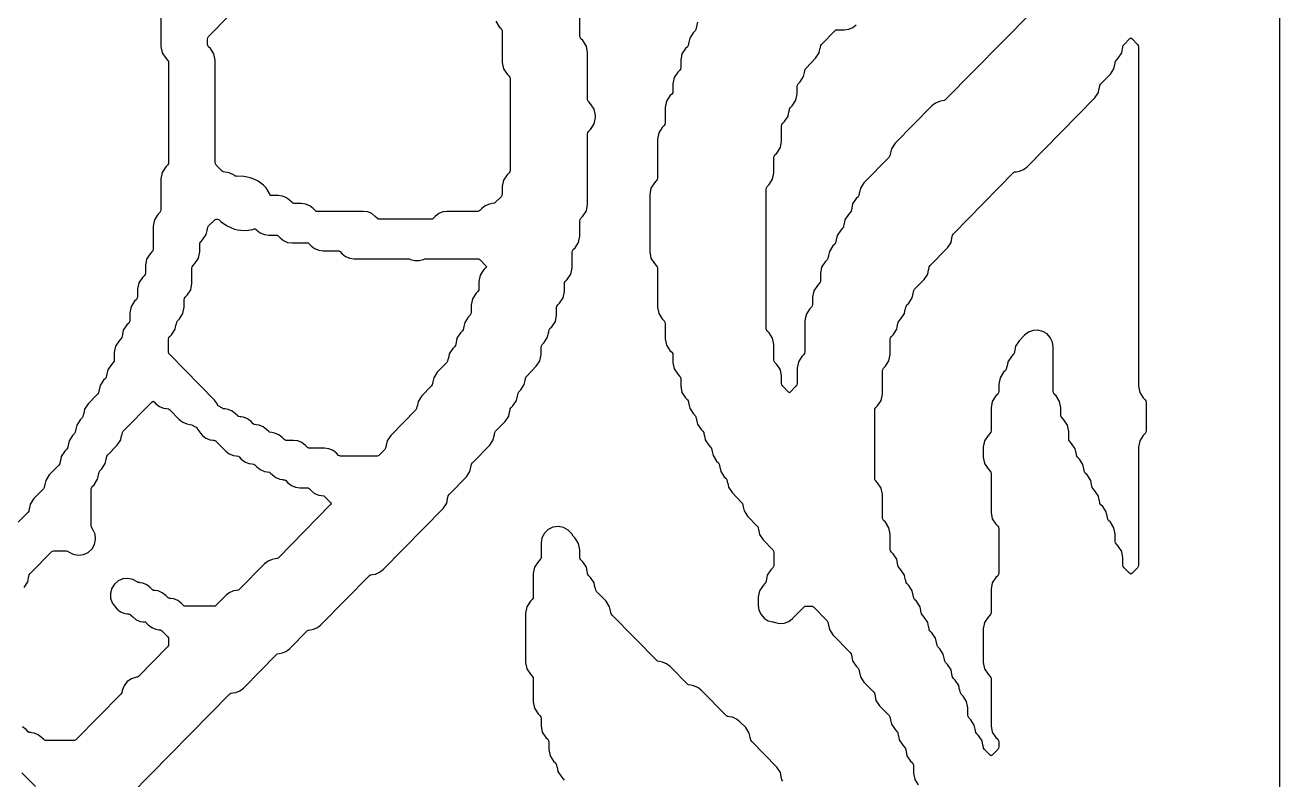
# Model space of a CAD drawing. Header units: millimetres. Extents: x 10 to 410, y 18 to 283.
# Drawn here: x 173.71 to 211.27, y 206.53 to 229.12 of the extents above; entities that cross this region are included whole.
import ezdxf

# ---------------------------------------------------------------- set-up
doc = ezdxf.new("R2010")
doc.units = ezdxf.units.MM
doc.layers.add('CUT', color=1, linetype='Continuous')

msp = doc.modelspace()

# ---------------------------------------------------------------- linework, layer by layer
at = {"layer": 'CUT'}
for points in [[(190.134, 157), (198.134, 157), (198.134, 160), (211.2679, 160), (211.2679, 280), (198.134, 280), (198.134, 283), (190.134, 283), (190.134, 280), (169.134, 280), (169.134, 283), (161.134, 283), (161.134, 280), (148, 280), (148, 160), (161.134, 160), (161.134, 157), (169.134, 157), (169.134, 160), (190.134, 160)], [(200.158, 220.7992), (200.2642, 220.9604), (200.2888, 221.0856), (200.292, 221.085), (200.3103, 221.1778), (200.3355, 221.2162), (200.6224, 221.5081), (200.7286, 221.6692), (200.7532, 221.7944), (200.7564, 221.7938), (200.7747, 221.8867), (200.8, 221.925), (201.3191, 222.4533), (201.4253, 222.6144), (201.4499, 222.7396), (201.4531, 222.739), (201.4714, 222.8318), (201.4966, 222.8702), (203.297, 224.7021), (203.322, 224.7216), (203.3862, 224.7301), (203.386, 224.7315), (203.4736, 224.7432), (203.5953, 224.7942), (203.6994, 224.8753), (205.7312, 226.9427), (205.8374, 227.1038), (205.862, 227.229), (205.8652, 227.2284), (205.8835, 227.3213), (205.9088, 227.3596), (206.1957, 227.6516), (206.3018, 227.8127), (206.3265, 227.9379), (206.3297, 227.9373), (206.3479, 228.0301), (206.3732, 228.0685), (206.4279, 228.1241), (206.5341, 228.2853), (206.5587, 228.4105), (206.5619, 228.4098), (206.5802, 228.5027), (206.6054, 228.5411), (206.7756, 228.7142), (206.8035, 228.7348), (206.8314, 228.7142), (207.0016, 228.5411), (207.0269, 228.5027), (207.0357, 228.4576), (207.0357, 218.3143), (207.073, 218.1249), (207.1791, 217.9638), (207.2338, 217.9081), (207.2591, 217.8698), (207.2679, 217.8247), (207.2679, 216.977), (207.2591, 216.9319), (207.2338, 216.8935), (207.1791, 216.8379), (207.073, 216.6767), (207.0357, 216.4874), (207.0357, 212.9601), (207.0269, 212.915), (207.0016, 212.8767), (206.8314, 212.7035), (206.8035, 212.6829), (206.7756, 212.7035), (206.6054, 212.8767), (206.5802, 212.915), (206.5713, 212.9601), (206.5713, 213.1794), (206.5341, 213.3687), (206.4279, 213.5299), (206.3732, 213.5855), (206.3479, 213.6239), (206.3391, 213.669), (206.3391, 213.8883), (206.3018, 214.0776), (206.1957, 214.2387), (206.141, 214.2944), (206.1157, 214.3327), (206.0975, 214.4256), (206.0942, 214.425), (206.0696, 214.5502), (205.9635, 214.7113), (205.9088, 214.767), (205.8835, 214.8053), (205.8652, 214.8982), (205.862, 214.8975), (205.8374, 215.0227), (205.7312, 215.1839), (205.6766, 215.2395), (205.6513, 215.2779), (205.633, 215.3707), (205.6298, 215.3701), (205.6052, 215.4953), (205.499, 215.6565), (205.4443, 215.7121), (205.4191, 215.7505), (205.4008, 215.8433), (205.3976, 215.8427), (205.373, 215.9679), (205.2668, 216.129), (205.2121, 216.1847), (205.1868, 216.223), (205.1686, 216.3159), (205.1654, 216.3153), (205.1408, 216.4405), (205.0346, 216.6016), (204.9799, 216.6573), (204.9546, 216.6956), (204.9458, 216.7407), (204.9458, 216.96), (204.9085, 217.1493), (204.8024, 217.3105), (204.7477, 217.3661), (204.7224, 217.4045), (204.7135, 217.4495), (204.7135, 217.6688), (204.6763, 217.8582), (204.5702, 218.0193), (204.5155, 218.075), (204.4902, 218.1133), (204.4813, 218.1584), (204.4813, 219.4868), (204.4596, 219.6324), (204.3965, 219.7655), (204.2973, 219.8743), (204.1707, 219.9495), (204.0276, 219.9846), (203.8806, 219.9765), (203.7423, 219.9259), (203.6247, 219.8372), (203.4636, 219.6733), (203.3575, 219.5122), (203.3328, 219.387), (203.3296, 219.3876), (203.3114, 219.2948), (203.2861, 219.2564), (203.2314, 219.2008), (203.1253, 219.0396), (203.1006, 218.9144), (203.0974, 218.915), (203.0792, 218.8222), (203.0539, 218.7838), (202.9992, 218.7282), (202.893, 218.567), (202.8558, 218.3777), (202.8558, 218.1584), (202.8469, 218.1133), (202.8217, 218.075), (202.767, 218.0193), (202.6608, 217.8582), (202.6236, 217.6688), (202.6236, 216.977), (202.6147, 216.9319), (202.5894, 216.8935), (202.5348, 216.8379), (202.4286, 216.6767), (202.3914, 216.4874), (202.3914, 216.1877), (202.4286, 215.9984), (202.5348, 215.8372), (202.5894, 215.7816), (202.6147, 215.7432), (202.6236, 215.6981), (202.6236, 214.5337), (202.6608, 214.3443), (202.767, 214.1832), (202.8217, 214.1276), (202.8469, 214.0892), (202.8558, 214.0441), (202.8558, 212.7238), (202.8469, 212.6787), (202.8217, 212.6404), (202.767, 212.5847), (202.6608, 212.4236), (202.6236, 212.2343), (202.6236, 211.5424), (202.6147, 211.4973), (202.5894, 211.4589), (202.5348, 211.4033), (202.4286, 211.2422), (202.3914, 211.0528), (202.3914, 210.0442), (202.4286, 209.8549), (202.5348, 209.6938), (202.5894, 209.6381), (202.6147, 209.5997), (202.6236, 209.5547), (202.6236, 208.1539), (202.6608, 207.9646), (202.767, 207.8035), (202.8217, 207.7478), (202.8469, 207.7095), (202.8558, 207.6644), (202.8558, 207.5255), (202.8469, 207.4804), (202.8217, 207.4421), (202.6515, 207.2689), (202.6236, 207.2483), (202.5957, 207.2689), (202.4255, 207.4421), (202.4002, 207.4804), (202.382, 207.5733), (202.3788, 207.5726), (202.3541, 207.6978), (202.248, 207.859), (202.1933, 207.9146), (202.168, 207.953), (202.1498, 208.0458), (202.1465, 208.0452), (202.1219, 208.1704), (202.0158, 208.3316), (201.9611, 208.3872), (201.9358, 208.4256), (201.9269, 208.4706), (201.9269, 208.6899), (201.8897, 208.8793), (201.7835, 209.0404), (201.7288, 209.0961), (201.7036, 209.1344), (201.6853, 209.2273), (201.6821, 209.2266), (201.6575, 209.3519), (201.5513, 209.513), (201.4966, 209.5686), (201.4714, 209.607), (201.4531, 209.6999), (201.4499, 209.6992), (201.4253, 209.8244), (201.3191, 209.9856), (201.2644, 210.0412), (201.2391, 210.0796), (201.2209, 210.1724), (201.2177, 210.1718), (201.193, 210.297), (201.0869, 210.4581), (201.0322, 210.5138), (201.0069, 210.5521), (200.9887, 210.645), (200.9854, 210.6444), (200.9608, 210.7696), (200.8547, 210.9307), (200.8, 210.9864), (200.7747, 211.0247), (200.7564, 211.1176), (200.7532, 211.1169), (200.7286, 211.2422), (200.6224, 211.4033), (200.5678, 211.4589), (200.5425, 211.4973), (200.5242, 211.5902), (200.521, 211.5895), (200.4964, 211.7147), (200.3902, 211.8759), (200.3355, 211.9315), (200.3103, 211.9699), (200.292, 212.0627), (200.2888, 212.0621), (200.2642, 212.1873), (200.158, 212.3484), (200.1033, 212.4041), (200.078, 212.4424), (200.0598, 212.5353), (200.0566, 212.5347), (200.0319, 212.6599), (199.9258, 212.821), (199.8711, 212.8767), (199.8458, 212.915), (199.8276, 213.0079), (199.8244, 213.0072), (199.7997, 213.1324), (199.6936, 213.2936), (199.6389, 213.3492), (199.6136, 213.3876), (199.6047, 213.4327), (199.6047, 213.8883), (199.5675, 214.0776), (199.4614, 214.2387), (199.4067, 214.2944), (199.3814, 214.3327), (199.3725, 214.3778), (199.3725, 215.0697), (199.3353, 215.259), (199.2291, 215.4202), (199.1744, 215.4758), (199.1492, 215.5142), (199.1403, 215.5592), (199.1403, 217.5884), (199.1492, 217.6335), (199.1744, 217.6719), (199.2291, 217.7275), (199.3353, 217.8887), (199.3725, 218.078), (199.3725, 218.7699), (199.3814, 218.8149), (199.4067, 218.8533), (199.4614, 218.909), (199.5675, 219.0701), (199.6047, 219.2594), (199.6047, 219.715), (199.6136, 219.7601), (199.6389, 219.7984), (199.6936, 219.8541), (199.7997, 220.0152), (199.8244, 220.1404), (199.8276, 220.1398), (199.8458, 220.2327), (199.8711, 220.271), (199.9258, 220.3267), (200.0319, 220.4878), (200.0566, 220.613), (200.0598, 220.6124), (200.078, 220.7052), (200.1033, 220.7436)], [(178.2034, 220.0152), (178.2281, 220.1404), (178.2313, 220.1398), (178.2495, 220.2327), (178.2748, 220.271), (178.3295, 220.3267), (178.4356, 220.4878), (178.4729, 220.6771), (178.4729, 220.8964), (178.4817, 220.9415), (178.507, 220.9799), (178.5617, 221.0355), (178.6679, 221.1967), (178.7051, 221.386), (178.7051, 221.8416), (178.714, 221.8867), (178.7392, 221.925), (178.7939, 221.9807), (178.9001, 222.1418), (178.9373, 222.3312), (178.9373, 222.5505), (178.9462, 222.5955), (178.9715, 222.6339), (179.0261, 222.6895), (179.1323, 222.8507), (179.1569, 222.9759), (179.1601, 222.9752), (179.1784, 223.0681), (179.2037, 223.1065), (179.3785, 223.2844), (179.4035, 223.3038), (179.4349, 223.308), (179.4755, 223.308), (179.5081, 223.3035), (179.5335, 223.2825), (179.5802, 223.2316), (179.7375, 223.1163), (179.8857, 223.0473), (179.9782, 223.0148), (180.0711, 222.9921), (180.1682, 222.9783), (180.3315, 222.9712), (180.5243, 223.001), (180.5703, 223.0177), (180.6027, 223.0245), (180.629, 223.0044), (180.6481, 222.985), (180.7522, 222.9039), (180.8739, 222.8529), (181.0047, 222.8354), (181.2264, 222.8354), (181.2578, 222.8313), (181.2827, 222.8118), (181.3448, 222.7487), (181.4489, 222.6676), (181.5706, 222.6166), (181.7014, 222.5992), (182.1813, 222.5992), (182.2116, 222.5755), (182.2736, 222.5124), (182.3777, 222.4313), (182.4994, 222.3803), (182.6302, 222.3629), (183.0841, 222.3629), (183.1155, 222.3587), (183.1405, 222.3392), (183.2025, 222.2761), (183.3066, 222.195), (183.4283, 222.144), (183.5591, 222.1266), (185.1741, 222.1266), (185.2061, 222.1223), (185.2461, 222.1055), (185.3735, 222.071), (185.5054, 222.071), (185.6328, 222.1055), (185.6728, 222.1223), (185.7048, 222.1266), (187.264, 222.1266), (187.2954, 222.1224), (187.3204, 222.1029), (187.5021, 221.918), (187.522, 221.8903), (187.5021, 221.8625), (187.4406, 221.7999), (187.3344, 221.6388), (187.2972, 221.4494), (187.2972, 221.2301), (187.2883, 221.1851), (187.263, 221.1467), (187.2083, 221.091), (187.1022, 220.9299), (187.065, 220.7406), (187.065, 220.5213), (187.0561, 220.4762), (187.0308, 220.4378), (186.9761, 220.3822), (186.87, 220.2211), (186.8454, 220.0958), (186.8421, 220.0965), (186.8239, 220.0036), (186.7986, 219.9653), (186.7439, 219.9096), (186.6378, 219.7485), (186.6131, 219.6233), (186.6099, 219.6239), (186.5917, 219.5311), (186.5664, 219.4927), (186.5117, 219.437), (186.4055, 219.2759), (186.3809, 219.1507), (186.3777, 219.1513), (186.3594, 219.0585), (186.3342, 219.0201), (186.0473, 218.7282), (185.9411, 218.567), (185.9165, 218.4418), (185.9133, 218.4425), (185.895, 218.3496), (185.8697, 218.3113), (185.5828, 218.0193), (185.4767, 217.8582), (185.452, 217.733), (185.4488, 217.7336), (185.4306, 217.6408), (185.4053, 217.6024), (184.6539, 216.8379), (184.5478, 216.6767), (184.5232, 216.5515), (184.52, 216.5522), (184.5017, 216.4593), (184.4764, 216.421), (184.3016, 216.243), (184.2766, 216.2236), (184.2452, 216.2194), (183.1504, 216.2194), (183.119, 216.2236), (183.094, 216.243), (183.032, 216.3062), (182.9279, 216.3873), (182.8062, 216.4383), (182.6754, 216.4557), (182.2215, 216.4557), (182.1901, 216.4599), (182.1651, 216.4793), (182.1031, 216.5425), (181.999, 216.6235), (181.8773, 216.6746), (181.7465, 216.692), (181.5249, 216.692), (181.4935, 216.6962), (181.4685, 216.7156), (181.4065, 216.7787), (181.3024, 216.8598), (181.1807, 216.9109), (181.0931, 216.9225), (181.0933, 216.9239), (181.029, 216.9324), (181.0041, 216.9519), (180.942, 217.015), (180.8379, 217.0961), (180.7162, 217.1471), (180.6286, 217.1588), (180.6288, 217.1602), (180.5646, 217.1687), (180.5396, 217.1882), (180.4776, 217.2513), (180.3735, 217.3324), (180.2518, 217.3834), (180.1642, 217.3951), (180.1644, 217.3965), (180.1002, 217.405), (180.0865, 217.4157), (180.0792, 217.4197), (180.0775, 217.4221), (180.0131, 217.4876), (179.909, 217.5687), (179.7873, 217.6197), (179.6998, 217.6314), (179.7, 217.6328), (179.6822, 217.6351), (179.6734, 217.6349), (179.6565, 217.6371), (179.6411, 217.6371), (179.622, 217.652), (179.4913, 217.7253), (179.4844, 217.7268), (179.4687, 217.7732), (179.3809, 217.8947), (178.0426, 219.2564), (178.0173, 219.2948), (178.0084, 219.3398), (178.0084, 219.715), (178.0173, 219.7601), (178.0426, 219.7984), (178.0973, 219.8541)]]:
    msp.add_lwpolyline(points, close=True, dxfattribs=at)
for points in [[(204.6794, 230.3619), (201.2535, 226.876), (201.2285, 226.8565), (201.1643, 226.8479), (201.1645, 226.8466), (201.0769, 226.8349), (200.9552, 226.7839), (200.8511, 226.7028), (199.7481, 225.5805), (199.642, 225.4194), (199.6174, 225.2942), (199.6141, 225.2948), (199.5959, 225.2019), (199.5706, 225.1636), (198.8193, 224.3991), (198.7131, 224.2379), (198.6885, 224.1127), (198.6853, 224.1134), (198.667, 224.0205), (198.6417, 223.9821), (198.587, 223.9265), (198.4809, 223.7654), (198.4563, 223.6402), (198.4531, 223.6408), (198.4348, 223.5479), (198.4095, 223.5096), (198.3548, 223.4539), (198.2487, 223.2928), (198.224, 223.1676), (198.2208, 223.1682), (198.2026, 223.0754), (198.1773, 223.037), (198.1226, 222.9813), (198.0165, 222.8202), (197.9918, 222.695), (197.9886, 222.6956), (197.9704, 222.6028), (197.9451, 222.5644), (197.8904, 222.5088), (197.7842, 222.3476), (197.7596, 222.2224), (197.7564, 222.2231), (197.7381, 222.1302), (197.7129, 222.0919), (197.6582, 222.0362), (197.552, 221.8751), (197.5148, 221.6857), (197.5148, 221.4664), (197.5059, 221.4213), (197.4806, 221.383), (197.426, 221.3273), (197.3198, 221.1662), (197.2826, 220.9769), (197.2826, 220.7576), (197.2737, 220.7125), (197.2484, 220.6741), (197.1937, 220.6185), (197.0876, 220.4573), (197.0503, 220.268), (197.0503, 219.3398), (197.0415, 219.2948), (197.0162, 219.2564), (196.9615, 219.2008), (196.8554, 219.0396), (196.8181, 218.8503), (196.8181, 218.3947), (196.8093, 218.3496), (196.784, 218.3113), (196.6138, 218.1381), (196.5859, 218.1175), (196.558, 218.1381), (196.3878, 218.3113), (196.3626, 218.3496), (196.3537, 218.3947), (196.3537, 218.614), (196.3165, 218.8033), (196.2103, 218.9645), (196.1556, 219.0201), (196.1303, 219.0585), (196.1215, 219.1036), (196.1215, 219.5591), (196.0842, 219.7485), (195.9781, 219.9096), (195.9234, 219.9653), (195.8981, 220.0036), (195.8893, 220.0487), (195.8893, 224.2045), (195.8981, 224.2495), (195.9234, 224.2879), (195.9781, 224.3435), (196.0842, 224.5047), (196.1215, 224.694), (196.1215, 225.1496), (196.1303, 225.1947), (196.1556, 225.233), (196.2103, 225.2887), (196.3165, 225.4498), (196.3537, 225.6392), (196.3537, 226.0948), (196.3626, 226.1398), (196.3878, 226.1782), (196.4425, 226.2338), (196.5487, 226.395), (196.5733, 226.5202), (196.5765, 226.5196), (196.5948, 226.6124), (196.62, 226.6508), (196.6747, 226.7064), (196.7809, 226.8676), (196.8181, 227.0569), (196.8181, 227.2762), (196.827, 227.3213), (196.8523, 227.3596), (196.907, 227.4153), (197.0131, 227.5764), (197.0377, 227.7016), (197.0409, 227.701), (197.0592, 227.7938), (197.0845, 227.8322), (197.3714, 228.1241), (197.4775, 228.2853), (197.5022, 228.4105), (197.5054, 228.4098), (197.5236, 228.5027), (197.5489, 228.5411), (197.956, 228.9553), (197.981, 228.9747), (198.0124, 228.9789), (198.234, 228.9789), (198.3648, 228.9963), (198.4865, 229.0473), (198.5906, 229.1284)], [(176.8815, 206.0938), (179.843, 209.1072), (179.8679, 209.1266), (179.9322, 209.1352), (179.932, 209.1366), (180.0196, 209.1482), (180.1413, 209.1992), (180.2454, 209.2803), (181.2363, 210.2886), (181.2613, 210.3081), (181.3255, 210.3166), (181.3253, 210.318), (181.4129, 210.3296), (181.5346, 210.3807), (181.6387, 210.4618), (182.1651, 210.9975), (182.1901, 211.0169), (182.2544, 211.0255), (182.2542, 211.0269), (182.3417, 211.0385), (182.4634, 211.0895), (182.5675, 211.1706), (184.0229, 212.6515), (184.0479, 212.6709), (184.1121, 212.6795), (184.1119, 212.6809), (184.1995, 212.6925), (184.3212, 212.7435), (184.4253, 212.8246), (186.2249, 214.6558), (186.3311, 214.8169), (186.3557, 214.9421), (186.3589, 214.9415), (186.3772, 215.0343), (186.4024, 215.0727), (186.9216, 215.6009), (187.0277, 215.7621), (187.0523, 215.8873), (187.0556, 215.8866), (187.0738, 215.9795), (187.0991, 216.0179), (187.6182, 216.5461), (187.7244, 216.7072), (187.749, 216.8324), (187.7522, 216.8318), (187.7705, 216.9246), (187.7957, 216.963), (188.0827, 217.2549), (188.1888, 217.4161), (188.2134, 217.5413), (188.2167, 217.5407), (188.2349, 217.6335), (188.2602, 217.6719), (188.3149, 217.7275), (188.421, 217.8887), (188.4457, 218.0139), (188.4489, 218.0132), (188.4671, 218.1061), (188.4924, 218.1444), (188.5471, 218.2001), (188.6533, 218.3612), (188.6779, 218.4864), (188.6811, 218.4858), (188.6994, 218.5787), (188.7246, 218.617), (189.0115, 218.909), (189.1177, 219.0701), (189.1549, 219.2594), (189.1549, 219.4787), (189.1638, 219.5238), (189.1891, 219.5622), (189.2438, 219.6178), (189.3499, 219.7789), (189.3745, 219.9042), (189.3777, 219.9035), (189.396, 219.9964), (189.4213, 220.0347), (189.476, 220.0904), (189.5821, 220.2515), (189.6194, 220.4409), (189.6194, 220.6602), (189.6282, 220.7052), (189.6535, 220.7436), (189.7082, 220.7992), (189.8143, 220.9604), (189.8516, 221.1497), (189.8516, 221.369), (189.8604, 221.4141), (189.8857, 221.4525), (189.9404, 221.5081), (190.0466, 221.6692), (190.0838, 221.8586), (190.0838, 222.3142), (190.0927, 222.3592), (190.1179, 222.3976), (190.1726, 222.4533), (190.2788, 222.6144), (190.316, 222.8037), (190.316, 223.2593), (190.3249, 223.3044), (190.3501, 223.3427), (190.4048, 223.3984), (190.511, 223.5595), (190.5482, 223.7489), (190.5482, 225.8585), (190.5571, 225.9035), (190.5824, 225.9419), (190.6371, 225.9976), (190.7432, 226.1587), (190.7805, 226.348), (190.7805, 226.4115), (190.7432, 226.6008), (190.6371, 226.7619), (190.5824, 226.8176), (190.5571, 226.8559), (190.5482, 226.901), (190.5482, 228.3018), (190.511, 228.4911), (190.4048, 228.6522), (190.3501, 228.7079), (190.3249, 228.7462), (190.316, 228.7913), (190.316, 229.4832)], [(177.7762, 229.4028), (177.7762, 228.4746), (177.8135, 228.2853), (177.9196, 228.1241), (177.9743, 228.0685), (177.9996, 228.0301), (178.0084, 227.9851), (178.0084, 225.0107), (177.9996, 224.9657), (177.9743, 224.9273), (177.9196, 224.8716), (177.8135, 224.7105), (177.7762, 224.5212), (177.7762, 223.593), (177.7674, 223.5479), (177.7421, 223.5096), (177.6874, 223.4539), (177.5812, 223.2928), (177.544, 223.1034), (177.544, 222.4116), (177.5351, 222.3665), (177.5099, 222.3281), (177.4552, 222.2725), (177.349, 222.1113), (177.3118, 221.922), (177.3118, 221.7027), (177.3029, 221.6576), (177.2777, 221.6193), (177.223, 221.5636), (177.1168, 221.4025), (177.0796, 221.2132), (177.0796, 220.9938), (177.0707, 220.9488), (177.0454, 220.9104), (176.9907, 220.8548), (176.8846, 220.6936), (176.8474, 220.5043), (176.8474, 220.285), (176.8385, 220.2399), (176.8132, 220.2016), (176.7585, 220.1459), (176.6524, 219.9848), (176.6277, 219.8596), (176.6245, 219.8602), (176.6063, 219.7673), (176.581, 219.729), (176.5263, 219.6733), (176.4202, 219.5122), (176.3829, 219.3229), (176.3829, 219.1036), (176.3741, 219.0585), (176.3488, 219.0201), (176.2941, 218.9645), (176.1879, 218.8033), (176.1633, 218.6781), (176.1601, 218.6788), (176.1418, 218.5859), (176.1166, 218.5475), (176.0619, 218.4919), (175.9557, 218.3308), (175.9311, 218.2056), (175.9279, 218.2062), (175.9096, 218.1133), (175.8843, 218.075), (175.5974, 217.783), (175.4913, 217.6219), (175.4667, 217.4967), (175.4634, 217.4973), (175.4452, 217.4045), (175.4199, 217.3661), (175.3652, 217.3105), (175.2591, 217.1493), (175.2344, 217.0241), (175.2312, 217.0248), (175.213, 216.9319), (175.1877, 216.8935), (175.133, 216.8379), (175.0268, 216.6767), (175.0022, 216.5515), (174.999, 216.5522), (174.9807, 216.4593), (174.9555, 216.421), (174.9008, 216.3653), (174.7946, 216.2042), (174.77, 216.079), (174.7668, 216.0796), (174.7485, 215.9867), (174.7233, 215.9484), (174.4363, 215.6565), (174.3302, 215.4953), (174.3056, 215.3701), (174.3024, 215.3707), (174.2841, 215.2779), (174.2588, 215.2395), (173.9719, 214.9476), (173.8658, 214.7865), (173.8411, 214.6612), (173.8379, 214.6619), (173.8197, 214.569), (173.7944, 214.5307), (173.5075, 214.2387)], [(187.7988, 229.2304), (187.905, 229.0693), (187.9597, 229.0136), (187.985, 228.9753), (187.9938, 228.9302), (187.9938, 228.002), (188.0311, 227.8127), (188.1372, 227.6516), (188.1919, 227.5959), (188.2172, 227.5576), (188.2261, 227.5125), (188.2261, 224.7744), (188.2172, 224.7294), (188.1919, 224.691), (188.1372, 224.6354), (188.0311, 224.4742), (187.9938, 224.2849), (187.9938, 224.0656), (187.985, 224.0205), (187.9597, 223.9821), (187.7848, 223.8042), (187.7599, 223.7848), (187.6956, 223.7762), (187.6958, 223.7748), (187.6082, 223.7632), (187.4865, 223.7121), (187.3824, 223.6311), (187.3204, 223.5679), (187.2954, 223.5485), (187.264, 223.5443), (186.3457, 223.5443), (186.2149, 223.5269), (186.0932, 223.4759), (185.9891, 223.3948), (185.9271, 223.3316), (185.9021, 223.3122), (185.8707, 223.308), (184.3115, 223.308), (184.2801, 223.3122), (184.2551, 223.3316), (184.1931, 223.3948), (184.089, 223.4759), (183.9673, 223.5269), (183.8365, 223.5443), (182.4277, 223.5443), (182.3974, 223.5679), (182.3353, 223.6311), (182.2312, 223.7121), (182.1095, 223.7632), (181.9787, 223.7806), (181.7571, 223.7806), (181.7257, 223.7848), (181.7007, 223.8042), (181.6387, 223.8673), (181.5346, 223.9484), (181.4129, 223.9995), (181.2821, 224.0169), (181.0877, 224.0169), (181.0532, 224.0222), (181.0363, 224.0528), (181.0267, 224.0794), (180.9254, 224.2461), (180.8489, 224.3296), (180.6915, 224.4449), (180.5433, 224.5139), (180.4509, 224.5464), (180.3579, 224.5691), (180.2609, 224.5829), (180.0346, 224.5927), (180.0164, 224.597), (179.998, 224.5985), (179.9653, 224.6234), (179.8222, 224.6995), (179.6997, 224.7196), (179.7, 224.7214), (179.6357, 224.7299), (179.6107, 224.7494), (179.4359, 224.9273), (179.4106, 224.9657), (179.4018, 225.0107), (179.4018, 228.0655), (179.3645, 228.2548), (179.2584, 228.4159), (179.2037, 228.4716), (179.1784, 228.51), (179.1695, 228.555), (179.1695, 228.6939), (179.1784, 228.739), (179.2037, 228.7773), (179.843, 229.4278)], [(193.8365, 229.2), (193.8119, 229.0748), (193.8087, 229.0754), (193.7904, 228.9825), (193.7652, 228.9442), (193.7105, 228.8885), (193.6043, 228.7274), (193.5797, 228.6022), (193.5765, 228.6028), (193.5582, 228.51), (193.5329, 228.4716), (193.4782, 228.4159), (193.3721, 228.2548), (193.3349, 228.0655), (193.3349, 227.8462), (193.326, 227.8011), (193.3007, 227.7627), (193.246, 227.7071), (193.1399, 227.5459), (193.1026, 227.3566), (193.1026, 227.1373), (193.0938, 227.0922), (193.0685, 227.0539), (193.0138, 226.9982), (192.9076, 226.8371), (192.8704, 226.6478), (192.8704, 226.1922), (192.8616, 226.1471), (192.8363, 226.1087), (192.7816, 226.0531), (192.6754, 225.8919), (192.6382, 225.7026), (192.6382, 224.5381), (192.6293, 224.4931), (192.6041, 224.4547), (192.5494, 224.3991), (192.4432, 224.2379), (192.406, 224.0486), (192.406, 222.3312), (192.4432, 222.1418), (192.5494, 221.9807), (192.6041, 221.925), (192.6293, 221.8867), (192.6382, 221.8416), (192.6382, 220.6771), (192.6754, 220.4878), (192.7816, 220.3267), (192.8363, 220.271), (192.8616, 220.2327), (192.8704, 220.1876), (192.8704, 219.732), (192.9076, 219.5427), (193.0138, 219.3815), (193.0685, 219.3259), (193.0938, 219.2875), (193.1026, 219.2424), (193.1026, 219.0231), (193.1399, 218.8338), (193.246, 218.6727), (193.3007, 218.617), (193.326, 218.5787), (193.3349, 218.5336), (193.3349, 218.3143), (193.3721, 218.1249), (193.4782, 217.9638), (193.5329, 217.9081), (193.5582, 217.8698), (193.5765, 217.7769), (193.5797, 217.7776), (193.6043, 217.6524), (193.7105, 217.4912), (193.7652, 217.4356), (193.7904, 217.3972), (193.8087, 217.3044), (193.8119, 217.305), (193.8365, 217.1798), (193.9427, 217.0187), (193.9974, 216.963), (194.0226, 216.9246), (194.0409, 216.8318), (194.0441, 216.8324), (194.0687, 216.7072), (194.1749, 216.5461), (194.2296, 216.4904), (194.2549, 216.4521), (194.2731, 216.3592), (194.2763, 216.3598), (194.301, 216.2346), (194.4071, 216.0735), (194.4618, 216.0179), (194.4871, 215.9795), (194.5053, 215.8866), (194.5086, 215.8873), (194.5332, 215.7621), (194.6393, 215.6009), (194.694, 215.5453), (194.7193, 215.5069), (194.7376, 215.4141), (194.7408, 215.4147), (194.7654, 215.2895), (194.8716, 215.1284), (195.1585, 214.8364), (195.1837, 214.7981), (195.202, 214.7052), (195.2052, 214.7058), (195.2298, 214.5806), (195.336, 214.4195), (195.6229, 214.1276), (195.6482, 214.0892), (195.6664, 213.9963), (195.6696, 213.997), (195.6943, 213.8718), (195.8004, 213.7106), (196.0873, 213.4187), (196.1126, 213.3803), (196.1215, 213.3353), (196.1215, 212.9601), (196.1126, 212.915), (196.0873, 212.8767), (196.0326, 212.821), (195.9265, 212.6599), (195.9019, 212.5347), (195.8987, 212.5353), (195.8804, 212.4424), (195.8551, 212.4041), (195.8004, 212.3484), (195.6943, 212.1873), (195.657, 211.998), (195.657, 211.7526), (195.6776, 211.6108), (195.7375, 211.4806), (195.832, 211.3727), (195.9531, 211.2961), (196.0911, 211.257), (196.1203, 211.2531), (196.1346, 211.2471), (196.2784, 211.2107), (196.4266, 211.2181), (196.566, 211.2686), (196.6846, 211.3578), (197.0271, 211.7063), (197.0521, 211.7258), (197.0835, 211.73), (197.2494, 211.73), (197.2808, 211.7258), (197.3058, 211.7063), (197.7129, 211.2921), (197.7381, 211.2538), (197.7564, 211.1609), (197.7596, 211.1615), (197.7842, 211.0363), (197.8904, 210.8752), (198.4095, 210.347), (198.4348, 210.3086), (198.4531, 210.2158), (198.4563, 210.2164), (198.4809, 210.0912), (198.587, 209.93), (198.6417, 209.8744), (198.667, 209.836), (198.6853, 209.7432), (198.6885, 209.7438), (198.7131, 209.6186), (198.8193, 209.4575), (199.1062, 209.1655), (199.1314, 209.1272), (199.1497, 209.0343), (199.1529, 209.035), (199.1775, 208.9097), (199.2837, 208.7486), (199.5706, 208.4567), (199.5959, 208.4183), (199.6141, 208.3255), (199.6174, 208.3261), (199.642, 208.2009), (199.7481, 208.0398), (199.8028, 207.9841), (199.8281, 207.9457), (199.8464, 207.8529), (199.8496, 207.8535), (199.8742, 207.7283), (199.9804, 207.5672), (200.035, 207.5115), (200.0603, 207.4732), (200.0786, 207.3803), (200.0818, 207.3809), (200.1064, 207.2557), (200.2126, 207.0946), (200.2673, 207.039), (200.2925, 207.0006), (200.3014, 206.9555), (200.3014, 206.7362), (200.3386, 206.5469), (200.4448, 206.3857)], [(173.6851, 212.2929), (173.7913, 212.4541), (173.8159, 212.5793), (173.8191, 212.5786), (173.8374, 212.6715), (173.8628, 212.71), (173.8629, 212.7101), (174.5019, 213.3603), (174.5269, 213.3798), (174.5583, 213.384), (174.9565, 213.384), (174.9879, 213.3798), (175.0157, 213.3581), (175.152, 213.2827), (175.3048, 213.2529), (175.4595, 213.2716), (175.6008, 213.337), (175.7153, 213.4426), (175.7916, 213.5784), (175.8224, 213.7311), (175.8048, 213.8858), (175.7404, 214.0277), (175.6951, 214.0965), (175.6863, 214.1415), (175.6863, 215.2256), (175.6951, 215.2706), (175.7204, 215.309), (175.7751, 215.3646), (175.8812, 215.5258), (175.9059, 215.651), (175.9091, 215.6504), (175.9273, 215.7432), (175.9526, 215.7816), (176.0073, 215.8372), (176.1135, 215.9984), (176.1381, 216.1236), (176.1413, 216.1229), (176.1596, 216.2158), (176.1848, 216.2541), (176.4717, 216.5461), (176.5779, 216.7072), (176.6025, 216.8324), (176.6057, 216.8318), (176.624, 216.9246), (176.6493, 216.963), (177.5161, 217.845), (177.544, 217.8656), (177.5719, 217.845), (177.6293, 217.7867), (177.7334, 217.7056), (177.8551, 217.6545), (177.9427, 217.6429), (177.9425, 217.6415), (178.0067, 217.633), (178.0317, 217.6135), (178.3259, 217.3141), (178.43, 217.233), (178.5517, 217.182), (178.6393, 217.1703), (178.6391, 217.1689), (178.7033, 217.1604), (178.717, 217.1497), (178.8478, 217.0764), (178.8547, 217.0749), (178.8703, 217.0285), (178.9582, 216.907), (179.0226, 216.8415), (179.1267, 216.7604), (179.2484, 216.7094), (179.336, 216.6977), (179.3358, 216.6964), (179.3535, 216.694), (179.3623, 216.6942), (179.3792, 216.692), (179.3946, 216.692), (179.4137, 216.6772), (179.4209, 216.6731), (179.4226, 216.6707), (179.7192, 216.3689), (179.8233, 216.2879), (179.945, 216.2368), (180.0326, 216.2252), (180.0324, 216.2238), (180.0967, 216.2152), (180.1216, 216.1958), (180.1837, 216.1327), (180.2878, 216.0516), (180.4095, 216.0005), (180.4971, 215.9889), (180.4969, 215.9875), (180.5611, 215.9789), (180.5861, 215.9595), (180.6481, 215.8964), (180.7522, 215.8153), (180.8739, 215.7642), (180.9615, 215.7526), (180.9613, 215.7512), (181.0255, 215.7427), (181.0505, 215.7232), (181.1125, 215.6601), (181.2167, 215.579), (181.3384, 215.528), (181.4259, 215.5163), (181.4257, 215.5149), (181.49, 215.5064), (181.5149, 215.4869), (181.577, 215.4238), (181.6811, 215.3427), (181.8028, 215.2917), (181.9336, 215.2743), (182.1552, 215.2743), (182.1866, 215.2701), (182.2116, 215.2506), (182.2736, 215.1875), (182.3777, 215.1064), (182.4994, 215.0554), (182.587, 215.0437), (182.5868, 215.0423), (182.6511, 215.0338), (182.676, 215.0143), (182.8578, 214.8294), (182.8776, 214.8017), (182.8578, 214.7739), (181.2827, 213.1713), (181.2578, 213.1519), (181.1935, 213.1433), (181.1937, 213.1419), (181.1061, 213.1303), (180.9844, 213.0792), (180.8803, 212.9981), (180.1216, 212.2262), (180.0967, 212.2067), (180.0324, 212.1982), (180.0326, 212.1968), (179.945, 212.1851), (179.8233, 212.1341), (179.7192, 212.053), (179.425, 211.7536), (179.4, 211.7341), (179.3686, 211.73), (178.506, 211.73), (178.4746, 211.7341), (178.461, 211.7448), (178.4537, 211.7489), (178.452, 211.7512), (178.3876, 211.8167), (178.2835, 211.8978), (178.1618, 211.9488), (178.0742, 211.9605), (178.0744, 211.9619), (178.0567, 211.9642), (178.0479, 211.964), (178.031, 211.9662), (178.0156, 211.9662), (177.9965, 211.9811), (177.9893, 211.9851), (177.9876, 211.9875), (177.9232, 212.053), (177.8191, 212.1341), (177.6974, 212.1851), (177.6098, 212.1968), (177.61, 212.1982), (177.5922, 212.2005), (177.5835, 212.2003), (177.5666, 212.2025), (177.5511, 212.2025), (177.5321, 212.2174), (177.5248, 212.2214), (177.5231, 212.2238), (177.4587, 212.2893), (177.3546, 212.3704), (177.2329, 212.4214), (177.1454, 212.4331), (177.1456, 212.4344), (177.1278, 212.4368), (177.119, 212.4366), (177.1021, 212.4388), (177.0867, 212.4388), (177.0676, 212.4536), (176.9369, 212.527), (176.7903, 212.5583), (176.641, 212.5447), (176.5025, 212.4875), (176.3871, 212.3918), (176.3053, 212.2662), (176.2644, 212.122), (176.268, 211.9722), (176.3159, 211.8302), (176.4038, 211.7087), (176.4682, 211.6432), (176.5723, 211.5621), (176.694, 211.5111), (176.7816, 211.4994), (176.7814, 211.498), (176.7991, 211.4957), (176.8079, 211.4959), (176.8248, 211.4937), (176.8402, 211.4937), (176.8593, 211.4788), (176.8665, 211.4748), (176.8682, 211.4724), (176.9326, 211.4069), (177.0367, 211.3258), (177.1584, 211.2748), (177.246, 211.2631), (177.2458, 211.2618), (177.2636, 211.2594), (177.2723, 211.2596), (177.2892, 211.2574), (177.3047, 211.2574), (177.3237, 211.2426), (177.331, 211.2385), (177.3327, 211.2361), (177.3971, 211.1706), (177.5012, 211.0895), (177.6229, 211.0385), (177.7104, 211.0269), (177.7102, 211.0255), (177.728, 211.0231), (177.7368, 211.0233), (177.7537, 211.0211), (177.7691, 211.0211), (177.7882, 211.0063), (177.7954, 211.0022), (177.7971, 210.9999), (177.9743, 210.8195), (177.9996, 210.7812), (178.0084, 210.7361), (178.0084, 210.5972), (177.9996, 210.5521), (177.9743, 210.5138), (177.1028, 209.627), (177.0778, 209.6076), (177.0446, 209.6031), (176.896, 209.5591), (176.7681, 209.4718), (176.673, 209.3495), (176.62, 209.204), (176.6063, 209.1344), (176.581, 209.0961), (175.2451, 207.7367), (175.2201, 207.7173), (175.1887, 207.7131), (174.3261, 207.7131), (174.2947, 207.7173), (174.2697, 207.7367), (174.2077, 207.7998), (174.1036, 207.8809), (173.9819, 207.932), (173.8943, 207.9436), (173.8945, 207.945), (173.8303, 207.9535), (173.8053, 207.973), (173.7433, 208.0361), (173.6391, 208.1172)], [(196.3878, 206.4969), (196.3626, 206.5353), (196.3443, 206.6281), (196.3411, 206.6275), (196.3165, 206.7527), (196.2103, 206.9138), (195.459, 207.6783), (195.4337, 207.7167), (195.4154, 207.8096), (195.4122, 207.8089), (195.3876, 207.9341), (195.2814, 208.0953), (195.1073, 208.2724), (195.0032, 208.3535), (194.8815, 208.4045), (194.794, 208.4162), (194.7941, 208.4176), (194.7299, 208.4261), (194.7049, 208.4456), (193.9462, 209.2176), (193.8421, 209.2986), (193.7204, 209.3497), (193.6329, 209.3613), (193.6331, 209.3627), (193.5688, 209.3713), (193.5438, 209.3907), (193.0174, 209.9264), (192.9133, 210.0075), (192.7916, 210.0585), (192.704, 210.0702), (192.7042, 210.0716), (192.6399, 210.0801), (192.615, 210.0996), (191.279, 211.4589), (191.2538, 211.4973), (191.2355, 211.5902), (191.2323, 211.5895), (191.2077, 211.7147), (191.1015, 211.8759), (190.8146, 212.1678), (190.7893, 212.2062), (190.7711, 212.299), (190.7678, 212.2984), (190.7432, 212.4236), (190.6371, 212.5847), (190.5824, 212.6404), (190.5571, 212.6787), (190.5388, 212.7716), (190.5356, 212.771), (190.511, 212.8962), (190.4048, 213.0573), (190.3501, 213.1129), (190.3249, 213.1513), (190.316, 213.1964), (190.316, 213.4157), (190.2788, 213.605), (190.1726, 213.7662), (190.1179, 213.8218), (190.0725, 213.8908), (189.9648, 214.0082), (189.8257, 214.0857), (189.6692, 214.1156), (189.5113, 214.0947), (189.368, 214.0253), (189.2538, 213.9143), (189.1803, 213.773), (189.1549, 213.6158), (189.1549, 213.1964), (189.1461, 213.1513), (189.1208, 213.1129), (189.0661, 213.0573), (188.9599, 212.8962), (188.9227, 212.7068), (188.9227, 212.0149), (188.9138, 211.9699), (188.8886, 211.9315), (188.8339, 211.8759), (188.7277, 211.7147), (188.6905, 211.5254), (188.6905, 210.0442), (188.7277, 209.8549), (188.8339, 209.6938), (188.8886, 209.6381), (188.9138, 209.5997), (188.9227, 209.5547), (188.9227, 208.8628), (188.9599, 208.6735), (189.0661, 208.5123), (189.1208, 208.4567), (189.1461, 208.4183), (189.1549, 208.3732), (189.1549, 208.1539), (189.1922, 207.9646), (189.2983, 207.8035), (189.353, 207.7478), (189.3783, 207.7095), (189.3871, 207.6644), (189.3871, 207.4451), (189.4244, 207.2557), (189.5305, 207.0946), (189.5852, 207.039), (189.6105, 207.0006), (189.6288, 206.9077), (189.632, 206.9084), (189.6566, 206.7832), (189.7628, 206.622), (189.8174, 206.5664), (189.8427, 206.528)], [(173.6195, 206.7443), (174.0266, 206.3301)]]:
    msp.add_lwpolyline(points, dxfattribs=at)

doc.saveas('drawing.dxf')
